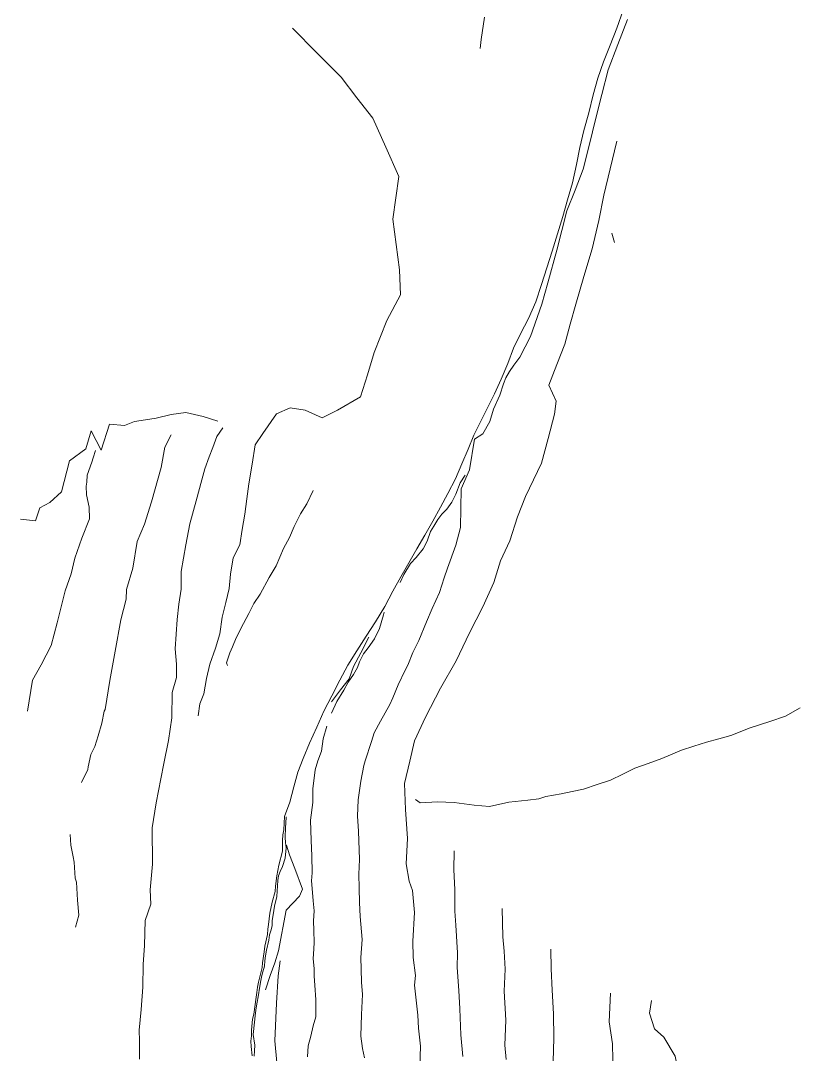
# Model space of a CAD drawing. Extents: x 683321 to 688873, y 7661944 to 7668387.
# Drawn here: x 685411.2 to 685620.5, y 7666825.8 to 7667104.3 of the extents above; entities that cross this region are included whole.
import ezdxf

# ---------------------------------------------------------------- set-up
doc = ezdxf.new("R2010")
doc.units = 0
doc.header["$MEASUREMENT"] = 0
doc.layers.add('01 CRESTA_Line', color=3, linetype='Continuous', lineweight=20)

msp = doc.modelspace()

# ---------------------------------------------------------------- linework, layer by layer
at = {"layer": '01 CRESTA_Line'}
for points in [[(685473.62, 7666825.36, 4189.94), (685473.31, 7666827.96, 4189.69), (685473.23, 7666829.36, 4189.62), (685473.41, 7666830.81, 4189.49), (685473.42, 7666832.31, 4189.36), (685473.74, 7666835.3, 4189.32), (685474.02, 7666836.66, 4189.09), (685474.69, 7666841.23, 4189.01), (685474.84, 7666842.49, 4188.79), (685475.05, 7666843.93, 4188.68), (685475.28, 7666845.29, 4188.55), (685476.32, 7666849.23, 4188.48), (685476.42, 7666850.42, 4188.38), (685476.82, 7666853.43, 4188.2), (685477.05, 7666854.96, 4188.14), (685477.75, 7666858.1, 4188), (685477.85, 7666859.5, 4187.87), (685477.97, 7666860.83, 4187.69), (685478.38, 7666863.82, 4187.61), (685479.01, 7666866.82, 4187.38), (685479.83, 7666869.68, 4187.2), (685479.89, 7666871.11, 4187.02), (685480.21, 7666873.89, 4186.89), (685480.77, 7666876.78, 4186.63), (685481.79, 7666880.56, 4186.43), (685481.81, 7666882.01, 4186.3), (685481.8, 7666883.45, 4186.17), (685481.89, 7666884.9, 4186.02), (685482.1, 7666886.3, 4185.85), (685482.35, 7666889.87, 4185.63), (685483.8, 7666893.78, 4185.26), (685484.84, 7666897.87, 4184.92), (685485.91, 7666901.82, 4184.53), (685487.31, 7666905.55, 4184.14), (685489.07, 7666909.61, 4183.76), (685491, 7666913.95, 4183.44), (685492.88, 7666918.25, 4183.05), (685495.03, 7666922.42, 4182.66), (685497.19, 7666926.63, 4182.25), (685499.38, 7666930.63, 4181.8), (685501.85, 7666934.51, 4181.46), (685504.36, 7666938.46, 4181.07), (685506.84, 7666942.36, 4180.65), (685509.31, 7666946.45, 4180.2), (685511.48, 7666950.57, 4179.81), (685513.63, 7666954.43, 4179.39), (685515.86, 7666958.24, 4178.97), (685518.01, 7666962.01, 4178.56), (685520.17, 7666965.7, 4178.19), (685522.32, 7666969.43, 4177.8), (685524.37, 7666973.19, 4177.34), (685526.36, 7666976.92, 4176.92), (685528.38, 7666980.83, 4176.52), (685530.1, 7666984.87, 4176.11), (685531.79, 7666988.86, 4175.71), (685533.37, 7666992.63, 4175.33), (685535.17, 7666996.23, 4174.82), (685537.05, 7666999.99, 4174.33), (685538.87, 7667003.77, 4173.82), (685540.72, 7667007.71, 4173.34), (685542.48, 7667011.9, 4172.91), (685544.03, 7667016.05, 4172.53), (685545.88, 7667019.95, 4172.03), (685548.08, 7667024.07, 4171.51), (685550.02, 7667028.58, 4170.99), (685551.58, 7667033.17, 4170.5), (685552.97, 7667037.69, 4169.98), (685554.45, 7667042.21, 4169.52), (685555.89, 7667046.86, 4169.14), (685557.34, 7667051.5, 4168.68), (685558.57, 7667056.02, 4168.24), (685559.96, 7667060.61, 4167.73), (685560.98, 7667065.52, 4167.4), (685561.91, 7667070.12, 4167.05), (685562.99, 7667074.71, 4166.65), (685564.28, 7667079.46, 4166.24), (685565.48, 7667084.26, 4165.91), (685566.78, 7667088.83, 4165.54), (685568.25, 7667093.21, 4165.17), (685570.04, 7667097.64, 4164.78), (685571.89, 7667102.3, 4164.31), (685573.56, 7667107.1, 4163.89)], [(685535.02, 7667096.82, 4170.07), (685535.35, 7667099.23, 4170.09), (685536.24, 7667105.22, 4170.11)], [(685459.07, 7666917, 4182.16), (685459.52, 7666920.2, 4181.85), (685460.61, 7666922.94, 4182.05), (685461.27, 7666927.1, 4182.4), (685462.16, 7666930.93, 4182.8), (685463.74, 7666935.24, 4183.12), (685464.93, 7666939.12, 4183.46), (685465.48, 7666943.6, 4183.98), (685466.55, 7666947.55, 4184.05), (685467.4, 7666951.32, 4184.27), (685467.73, 7666955.16, 4184.66), (685468.52, 7666959.61, 4185.29), (685470.3, 7666963.07, 4186.6), (685470.95, 7666967.2, 4187.25), (685471.6, 7666971.32, 4187.91), (685472.16, 7666975.43, 4188.63), (685472.72, 7666979.54, 4189.35), (685473.58, 7666984.76, 4190.2), (685474.45, 7666989.99, 4191.05), (685476.48, 7666993.04, 4191.53), (685480.13, 7666998.36, 4191.53), (685483.83, 7666999.94, 4191.53), (685487.89, 7666999.39, 4191.52), (685492.45, 7666997.33, 4191.53), (685496.63, 7666999.35, 4191.52), (685502.78, 7667002.94, 4191.51), (685504.64, 7667008.9, 4191.52), (685506.49, 7667014.85, 4191.52), (685508.18, 7667019.16, 4191.51), (685509.88, 7667023.47, 4191.51), (685513.55, 7667030.4, 4191.51), (685513.32, 7667037.12, 4192.27), (685512.4, 7667043.97, 4192.51), (685511.47, 7667050.81, 4192.75), (685512.31, 7667056.57, 4192.01), (685513.15, 7667062.32, 4191.27), (685509.62, 7667070.17, 4192.36), (685506.09, 7667078.02, 4193.46), (685501.85, 7667083.53, 4194.63), (685497.61, 7667089.04, 4195.79), (685491.05, 7667095.66, 4197.76), (685484.49, 7667102.27, 4199.72)], [(685503.87, 7666824.88, 4170.01), (685503.37, 7666827.38, 4170.07), (685502.89, 7666830.74, 4170.13), (685503.09, 7666836.5, 4170.14), (685503.37, 7666841.95, 4170.05), (685503.09, 7666845.26, 4170.03), (685503.02, 7666848.72, 4169.99), (685502.9, 7666851.87, 4169.97), (685503.27, 7666856.72, 4169.91), (685502.67, 7666862.95, 4169.95), (685502.53, 7666866.68, 4169.95), (685502.47, 7666870.58, 4169.95), (685502.38, 7666874.34, 4169.96), (685502.5, 7666878.33, 4169.96), (685502.26, 7666885.96, 4170.03), (685501.97, 7666889.96, 4170.23), (685502.18, 7666894.38, 4170.46), (685502.9, 7666899.39, 4170.56), (685503.66, 7666903.61, 4170.64), (685504.03, 7666904.88, 4170.64), (685505.79, 7666910.08, 4170.5), (685506.46, 7666912.42, 4170.44), (685508.16, 7666915.54, 4170.36), (685509.41, 7666917.81, 4170.33), (685510.66, 7666920.09, 4170.3), (685511.47, 7666921.86, 4170.32), (685512.98, 7666925.37, 4170.5), (685514.87, 7666929.35, 4170.69), (685515.55, 7666930.65, 4169.65), (685516.91, 7666934.1, 4169.76), (685518.51, 7666937.31, 4169.86), (685520.61, 7666942.32, 4170.02), (685522.15, 7666945.89, 4170.11), (685524.04, 7666950.25, 4170.21), (685525.36, 7666954.2, 4170.31), (685526.26, 7666956.81, 4170.51), (685528.49, 7666962.94, 4170.04), (685529.78, 7666967.76, 4170.38), (685529.94, 7666978.12, 4175.74), (685532.15, 7666983.32, 4176.1), (685533.54, 7666991.56, 4173.42), (685535.73, 7666992.99, 4174.1), (685537.66, 7666996.31, 4174.08), (685538.62, 7666999.59, 4173.3), (685540.3, 7667003.42, 4172.48), (685541.35, 7667006.42, 4172.06), (685541.97, 7667008.05, 4172.14), (685542.98, 7667009.75, 4172.28), (685544.11, 7667011.48, 4172.18), (685545.74, 7667013.65, 4172.07), (685548.62, 7667019.16, 4171.56), (685551.65, 7667027.92, 4171.03), (685553.23, 7667033.67, 4170.51), (685555.73, 7667042.46, 4169.28), (685558.42, 7667053.01, 4168.73), (685560.6, 7667058.65, 4168.18), (685562.78, 7667064.29, 4167.64), (685564.46, 7667070.98, 4167.06), (685566.15, 7667077.68, 4166.48), (685567.83, 7667084.37, 4165.9), (685569.51, 7667091.06, 4165.32), (685572.11, 7667097.85, 4164.45), (685574.71, 7667104.64, 4163.58)], [(685571.82, 7667071.8, 4160.53), (685570.07, 7667064.38, 4160.63), (685568.32, 7667057.25, 4160.67), (685567.01, 7667050.41, 4160.7), (685565.22, 7667042.81, 4160.74), (685563.01, 7667035.34, 4160.77), (685560.79, 7667027.87, 4160.81), (685559.32, 7667022.49, 4161.04), (685557.85, 7667017.12, 4161.27), (685555.69, 7667011.61, 4161.38), (685553.53, 7667006.09, 4161.48), (685555.5, 7667001.82, 4159.68), (685555.03, 7666998.24, 4159.96), (685553.4, 7666991.7, 4159.99), (685551.58, 7666985.09, 4159.97), (685547.29, 7666976.06, 4160.02), (685545.11, 7666970.58, 4160), (685543.06, 7666964.12, 4159.78), (685540.56, 7666958.8, 4159.81), (685538.72, 7666952.88, 4159.72), (685535.78, 7666946.35, 4159.59), (685532.2, 7666939.37, 4159.55), (685528.56, 7666931.84, 4159.49), (685524.32, 7666924.47, 4159.7), (685520.32, 7666916.62, 4159.85), (685517.37, 7666910.23, 4159.97), (685516.08, 7666904.76, 4159.96), (685514.68, 7666898.76, 4159.96), (685514.91, 7666891.73, 4159.86), (685515.46, 7666883.98, 4159.69), (685515.12, 7666877.16, 4159.56), (685515.92, 7666872.48, 4159.4), (685516.85, 7666869.95, 4159.34), (685517.39, 7666864.04, 4159.32), (685516.86, 7666856.3, 4159.34), (685516.98, 7666851.87, 4159.39), (685517.59, 7666847.08, 4159.43), (685517.36, 7666844.42, 4159.43), (685518.28, 7666836.36, 4159.45), (685518.4, 7666832.87, 4159.5), (685518.95, 7666828.03, 4159.52), (685518.77, 7666822.52, 4159.56)], [(685571.22, 7667044.5, 4156.7), (685570.5, 7667047.08, 4156.63)], [(685411.23, 7666969.98, 4223.24), (685415.2, 7666969.54, 4221.47), (685416.42, 7666973.03, 4220.47), (685419.08, 7666974.46, 4218.4), (685422.23, 7666977.34, 4215.58), (685424.4, 7666985.71, 4212.77), (685428.76, 7666988.93, 4212.5), (685430.24, 7666993.76, 4211.76), (685432.94, 7666988.57, 4210.4), (685435.18, 7666995.58, 4210.05), (685439.22, 7666995.22, 4207.13), (685441.93, 7666996.29, 4205.2), (685444.9, 7666996.78, 4203.57), (685447.77, 7666997.17, 4201.09), (685451.81, 7666998.17, 4199.08), (685455.76, 7666998.68, 4196.92), (685460.4, 7666997.63, 4195.75), (685464.33, 7666996.39, 4194.12)], [(685443.29, 7666824.52, 4189.16), (685443.27, 7666829.46, 4189.09), (685443.18, 7666832.29, 4189.18), (685443.73, 7666837.93, 4189.24), (685444.16, 7666843.93, 4189.29), (685444.26, 7666849.97, 4189.4), (685444.59, 7666855.12, 4189.76), (685444.79, 7666861.9, 4189.62), (685446.33, 7666866.23, 4189.82), (685446.16, 7666870.16, 4189.77), (685446.77, 7666877.07, 4189.99), (685446.63, 7666886.82, 4190.02), (685447.76, 7666893.55, 4190.56), (685448.98, 7666900.01, 4190.48), (685449.81, 7666904.19, 4190.49), (685451.03, 7666910.37, 4190.48), (685451.98, 7666916.45, 4190.59), (685452.06, 7666923.3, 4190.53), (685453.22, 7666927.29, 4190.49), (685453.25, 7666930.95, 4190.44), (685452.86, 7666935.04, 4190.31), (685453.41, 7666942.92, 4190.19), (685453.86, 7666947.1, 4190.14), (685454.51, 7666951.09, 4190.23), (685454.51, 7666955.91, 4190.77), (685455.75, 7666963.08, 4190.95), (685456.82, 7666968.72, 4191.16), (685458.5, 7666974.96, 4191.7), (685460.05, 7666980.61, 4191.99), (685460.88, 7666983.56, 4191.68), (685462, 7666986.77, 4191.91), (685462.99, 7666989.29, 4191.96), (685464.09, 7666992.28, 4192.04), (685465.67, 7666994.63, 4192.07)], [(685427.64, 7666899.02, 4200.05), (685429.34, 7666902.56, 4200.01), (685429.42, 7666903.29, 4200.1), (685430.1, 7666906.62, 4200.18), (685431.2, 7666908.76, 4200.1), (685432.11, 7666911.59, 4200.02), (685433.12, 7666915.06, 4199.94), (685433.72, 7666918.28, 4199.86), (685434.01, 7666918.71, 4199.51), (685435.25, 7666926.55, 4199.55), (685436.66, 7666934.39, 4199.96), (685438.19, 7666942.9, 4200.01), (685439.64, 7666948.42, 4200.04), (685439.73, 7666951.03, 4200.08), (685441.43, 7666956.8, 4200.17), (685442.64, 7666963.97, 4200.18), (685444.6, 7666968.65, 4200.19), (685446.47, 7666974.7, 4200.26), (685449.12, 7666983.88, 4200.3), (685450.11, 7666989.42, 4200.32), (685451.78, 7666992.75, 4200.11)], [(685431.39, 7666988.5, 4210.49), (685430.79, 7666986.51, 4210.41), (685430.43, 7666985.37, 4210.41), (685429.16, 7666981.82, 4210.54), (685429.09, 7666979.99, 4210.58), (685428.87, 7666978.86, 4210.63), (685429.01, 7666976.55, 4210.71), (685429.65, 7666973.24, 4210.71), (685429.82, 7666970.12, 4210.73), (685427.73, 7666964.84, 4210.76), (685425.8, 7666959.49, 4210.71), (685424.86, 7666955.28, 4210.71), (685423.21, 7666950.7, 4210.66), (685421.09, 7666942.08, 4210.58), (685419.43, 7666935.94, 4210.52), (685416.79, 7666930.73, 4210.42), (685414.45, 7666926.57, 4210.33), (685413.1, 7666918.23, 4210.22)], [(685513.45, 7666952.9, 4178.64), (685514.46, 7666955.12, 4178.54), (685516.27, 7666958.07, 4178.45), (685517.76, 7666959.65, 4178.11), (685519.69, 7666962, 4177.74), (685520.74, 7666964.07, 4177.92), (685521.7, 7666966.65, 4177.94), (685522.57, 7666968.07, 4177.7), (685523.6, 7666969.92, 4177.5), (685524.72, 7666971.29, 4177.44), (685526.02, 7666972.72, 4177.35), (685527.4, 7666974.54, 4177.37), (685528.46, 7666976.73, 4177.36), (685529.69, 7666979.76, 4176.99), (685531, 7666981.83, 4176.72)], [(685467, 7666930.54, 4180.22), (685466.69, 7666931.26, 4180.43), (685467.63, 7666933.97, 4180.44), (685468.31, 7666935.56, 4180.37), (685469.33, 7666938.01, 4180.28), (685471.26, 7666941.9, 4180.18), (685472.67, 7666944.53, 4180.11), (685474.08, 7666947.29, 4180.02), (685475.8, 7666949.79, 4179.99), (685478.18, 7666954.24, 4179.96), (685480.07, 7666957.41, 4179.95), (685482.09, 7666962.09, 4179.97), (685483.65, 7666965.04, 4179.99), (685484.93, 7666968.02, 4179.99), (685486.64, 7666971.41, 4179.99), (685488.31, 7666974.08, 4179.97), (685490.02, 7666977.75, 4179.92)], [(685495.02, 7666917.7, 4181.31), (685496.45, 7666920.84, 4181.4), (685498.31, 7666923.91, 4181.49), (685499.48, 7666926.04, 4181.55), (685500.94, 7666928.13, 4181.62), (685501.97, 7666930.02, 4181.23), (685502.53, 7666931.51, 4180.93), (685503.65, 7666933.74, 4180.5), (685504.87, 7666935.36, 4180.17), (685506.55, 7666937.78, 4180.15), (685507.91, 7666940.51, 4180.13), (685509, 7666944.22, 4180.14), (685509.19, 7666944.91, 4180.07)], [(685505.08, 7666938.2, 4180.98), (685502.93, 7666933.99, 4181.28), (685500.93, 7666930.3, 4181.53), (685499.74, 7666927.01, 4181.83), (685497.45, 7666924, 4181.81), (685494.95, 7666920.77, 4182)], [(685621.24, 7666919.2, 4156.25), (685617.31, 7666916.89, 4156.26), (685613.12, 7666915.44, 4156.36), (685607.83, 7666913.8, 4156.39), (685602.59, 7666911.7, 4156.27), (685599.31, 7666910.81, 4156.25), (685596.03, 7666909.92, 4156.23), (685592.64, 7666908.85, 4156.15), (685589.26, 7666907.78, 4156.07), (685583.98, 7666905.5, 4156.26), (685580.33, 7666904.2, 4156.12), (685576.68, 7666902.89, 4155.97), (685573.44, 7666901.28, 4156.14), (685570.2, 7666899.67, 4156.3), (685566.54, 7666898.48, 4156.45), (685562.88, 7666897.29, 4156.6), (685559.87, 7666896.66, 4156.43), (685556.86, 7666896.02, 4156.26), (685552.74, 7666895.25, 4156.27), (685550.81, 7666894.61, 4156.37), (685547.87, 7666894.24, 4156.62), (685542.72, 7666893.71, 4157.28), (685537.53, 7666892.62, 4156.67), (685533.39, 7666892.94, 4156.75), (685527.99, 7666893.64, 4156.64), (685523.5, 7666893.86, 4156.88), (685518.83, 7666893.59, 4157.15), (685517.63, 7666894.42, 4157.02)], [(685488.49, 7666825.16, 4180.67), (685488.71, 7666828.13, 4180.6), (685489.38, 7666830.74, 4180.54), (685490.05, 7666833.5, 4180.47), (685490.76, 7666835.88, 4180.42), (685490.75, 7666840.53, 4180.37), (685490.48, 7666844.47, 4180.32), (685490.3, 7666846.86, 4180.33), (685490.3, 7666848.95, 4180.34), (685490, 7666851.56, 4180.35), (685490.24, 7666854.23, 4180.36), (685490.3, 7666855.95, 4180.45), (685490.21, 7666859.19, 4180.61), (685490.15, 7666861.76, 4180.74), (685490.29, 7666864.46, 4180.88), (685490, 7666867.2, 4181.71), (685489.84, 7666869.43, 4182.39), (685489.63, 7666872.57, 4183.33), (685489.8, 7666874.74, 4183.99), (685489.65, 7666879.3, 4183.65), (685489.49, 7666883.38, 4183.35), (685489.37, 7666888.89, 4182.81), (685489.96, 7666893.67, 4182.34), (685489.93, 7666897.37, 4182.23), (685490.59, 7666902.46, 4182.07), (685491.33, 7666904.91, 4181.84), (685492.29, 7666907.44, 4181.61), (685492.72, 7666910.78, 4181.51), (685493.75, 7666914.22, 4181.42)], [(685482.75, 7666889.82, 4185.62), (685482.7, 7666888.1, 4185.92), (685482.63, 7666886.89, 4185.95), (685482.52, 7666884.25, 4186.09), (685482.62, 7666882.85, 4186.16), (685482.75, 7666881.42, 4186.25), (685482.47, 7666878.63, 4186.48), (685481.82, 7666876.39, 4186.62), (685481.17, 7666875.09, 4186.73), (685480.71, 7666873.88, 4186.83), (685480.54, 7666872.61, 4186.87), (685480.24, 7666868.29, 4187.32), (685479.64, 7666865.77, 4187.39), (685479.43, 7666864.56, 4187.45), (685479.02, 7666861.74, 4187.63), (685478.96, 7666860.44, 4187.65), (685478.62, 7666859.05, 4187.73), (685478.25, 7666857.96, 4187.87), (685478.09, 7666856.59, 4187.96), (685477.44, 7666853.84, 4188.17), (685477.18, 7666852.32, 4188.31), (685477.02, 7666851, 4188.3), (685476.94, 7666849.52, 4188.35), (685476.51, 7666848.03, 4188.48), (685476.17, 7666847.03, 4188.54), (685475.93, 7666845.66, 4188.58), (685475.68, 7666844.2, 4188.63), (685475.19, 7666841.32, 4188.83), (685474.99, 7666839.83, 4188.98), (685474.72, 7666838.35, 4189.11), (685474.52, 7666836.97, 4189.17), (685473.84, 7666831.16, 4189.44), (685474.31, 7666828.25, 4189.72), (685474.24, 7666826.76, 4189.88), (685474.12, 7666825.32, 4189.94)], [(685426.04, 7666860.03, 4200.2), (685426.9, 7666863.34, 4200.16), (685426.58, 7666867.33, 4200.12), (685426.28, 7666872.17, 4200.13), (685425.93, 7666873.3, 4200.14), (685425.65, 7666877.62, 4200.15), (685425.34, 7666878.98, 4200.15), (685424.79, 7666882.19, 4200.15), (685424.55, 7666885.04, 4200.14)], [(685482.82, 7666882.2, 4185.32), (685483.64, 7666879.55, 4185.09), (685485.1, 7666875.89, 4185.04), (685487.13, 7666870.3, 4184.79), (685486.4, 7666868.45, 4184.47), (685482.76, 7666864.68, 4185.5), (685480.69, 7666853.7, 4187.14), (685479.76, 7666850.49, 4187.32), (685478.47, 7666847.03, 4187.85), (685477.18, 7666843.15, 4188.47)], [(685528.07, 7666880.66, 4149.87), (685527.96, 7666875.51, 4150.01), (685528.23, 7666870.23, 4150.15), (685528.23, 7666864.36, 4150.2), (685528.5, 7666860.57, 4150.21), (685528.89, 7666853.11, 4150.15), (685528.81, 7666849.24, 4150.12), (685529.29, 7666843.05, 4150.05), (685529.6, 7666838.03, 4150.01), (685529.81, 7666831.07, 4150.06), (685530.36, 7666825.2, 4150.09)], [(685542.08, 7666824.45, 4139.82), (685541.71, 7666828.28, 4139.84), (685541.94, 7666835.04, 4139.9), (685541.47, 7666842.8, 4139.91), (685541.82, 7666848.79, 4140.02), (685541.48, 7666853.59, 4140.1), (685541.12, 7666857.48, 4140.11), (685540.99, 7666865.08, 4140.11)], [(685554.05, 7666854.18, 4130.18), (685554.17, 7666848.81, 4130.14), (685554.48, 7666843.14, 4130.17), (685554.77, 7666836.73, 4130.3), (685554.85, 7666830.12, 4130.32), (685554.68, 7666823.91, 4130.29)], [(685479.1, 7666667.38, 4191.14), (685482.33, 7666679.15, 4190.64), (685486.73, 7666689.3, 4189.89), (685485.9, 7666702.28, 4189.79), (685485.64, 7666714.34, 4189.92), (685485.96, 7666723.68, 4188.96), (685485.3, 7666731.2, 4188.2), (685484.52, 7666740.31, 4187.2), (685483.65, 7666747.73, 4187.16), (685482.83, 7666760.71, 4187.1), (685482.4, 7666769.8, 4187.1), (685481.42, 7666777.23, 4187.15), (685481.28, 7666785.39, 4187.19), (685481.78, 7666797.71, 4187.2), (685480.34, 7666807.72, 4187.25), (685480.79, 7666817.8, 4187.36), (685479.68, 7666829.42, 4187.65), (685480.12, 7666839.59, 4187.94), (685480.58, 7666846.97, 4188.27), (685481.16, 7666851.01, 4188.48)], [(685570.88, 7666820.01, 4118.83), (685570.73, 7666828.62, 4119.16), (685569.79, 7666834.53, 4120.23), (685570.14, 7666842.28, 4121)], [(685581.21, 7666840.27, 4119.97), (685580.65, 7666836.93, 4119.6), (685582.05, 7666832.68, 4120.16), (685584.52, 7666830.46, 4118.78), (685587.55, 7666825.33, 4120.21), (685588.43, 7666821.37, 4118.88), (685591.06, 7666818.09, 4119.33), (685593.6, 7666813.74, 4119.79), (685596.56, 7666809.91, 4120.3), (685599.15, 7666807.6, 4119.65), (685600.92, 7666806.45, 4119.24), (685605.58, 7666804.36, 4119.63), (685607.55, 7666803.63, 4119.73), (685610.79, 7666802.87, 4119.55)]]:
    msp.add_polyline3d(points, dxfattribs=at)

doc.saveas('drawing.dxf')
